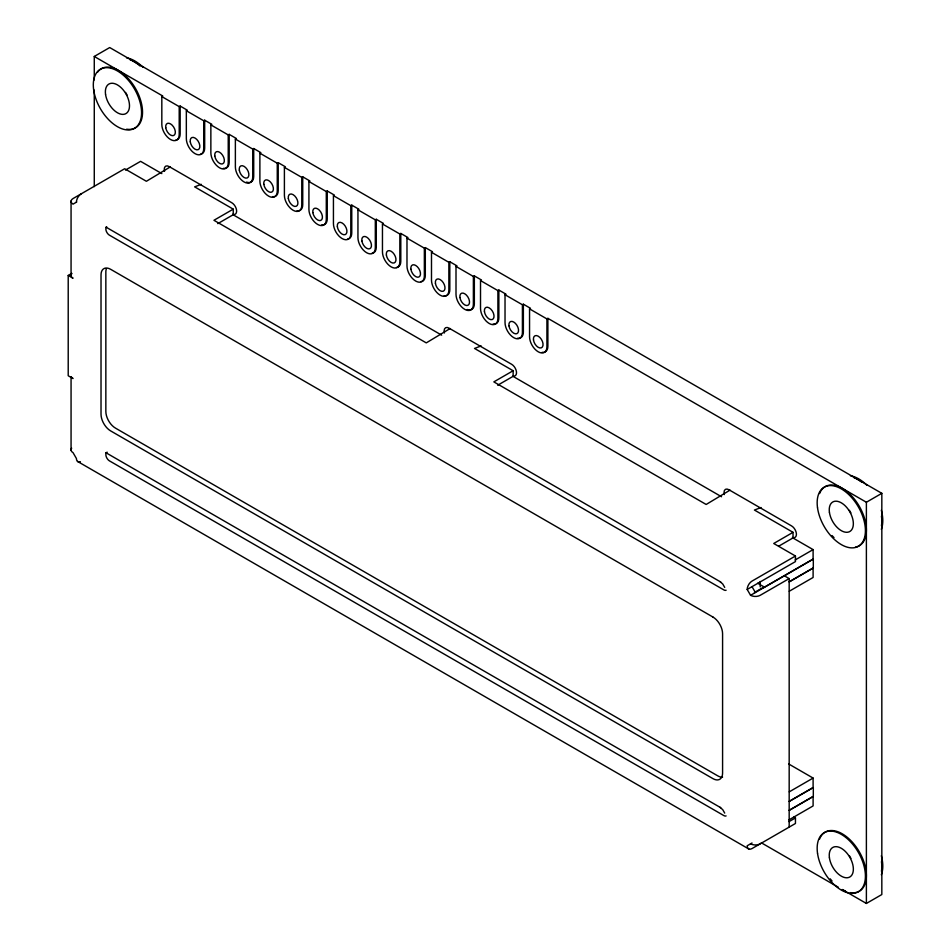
<?xml version="1.0" encoding="UTF-8"?>
<svg xmlns="http://www.w3.org/2000/svg" width="951" height="951" viewBox="0 0 951 951"><rect width="100%" height="100%" fill="white"/><g stroke="black" fill="none" stroke-linecap="round" stroke-linejoin="round"><path stroke-width="1.43" d="M170.241 166.936L146.383 181.284L124.664 168.743L73.037 198.557A6.823 3.935 0 0 0 73.037 204.132L76.651 202.04M450.132 328.535L426.274 342.883L213.939 220.287L233.245 209.149L233.245 214.712L217.791 223.64M730.023 490.134L706.165 504.47L493.842 381.886L513.136 370.735L513.136 376.311L497.682 385.238M94.268 79.932L94.268 56.466L109.71 47.55L881.827 493.331L881.827 894.534L866.385 903.45L842.253 889.518A34.129 19.698 60 0 0 845.403 891.099M161.825 96.586L179.204 106.619L179.204 134.471A12.28 7.097 60 0 1 170.514 139.488A12.28 7.097 60 0 1 161.825 124.45L161.825 96.586L162.787 96.027L94.268 56.466M179.204 106.619L180.167 106.06L187.311 110.185L186.337 110.744L186.337 138.596A12.28 7.097 60 0 0 195.026 153.646A12.28 7.097 60 0 0 203.716 148.629L203.716 120.765L186.337 110.744M203.716 120.765L204.679 120.206L211.823 124.331L210.86 124.89L210.86 152.754A12.28 7.097 60 0 0 219.538 167.804A12.28 7.097 60 0 0 228.228 162.787L228.228 134.923L210.86 124.89M125.484 170.063L140.593 161.337L161.836 173.605M228.228 134.923L229.191 134.364L236.335 138.489L235.373 139.048L235.373 166.912A12.28 7.097 60 0 0 244.062 181.95A12.28 7.097 60 0 0 252.74 176.934L252.74 149.081L235.373 139.048M252.74 149.081L253.715 148.522L260.847 152.647L259.885 153.194L259.885 181.059A12.28 7.097 60 0 0 268.574 196.108A12.28 7.097 60 0 0 277.264 191.092L277.264 163.227L259.885 153.194M71.266 376.774A6.823 3.935 0 0 0 73.037 378.546L68.21 375.752L68.21 275.457L71.824 273.365M277.264 163.227L278.227 162.669L285.371 166.794L284.397 167.352L284.397 195.217A12.28 7.097 60 0 0 293.086 210.254A12.28 7.097 60 0 0 301.776 205.25L301.776 177.385L284.397 167.352M301.776 177.385L302.739 176.827L309.883 180.952L308.92 181.51L308.92 209.363A12.28 7.097 60 0 0 317.598 224.412A12.28 7.097 60 0 0 326.288 219.396L326.288 191.531L308.92 181.51M326.288 191.531L327.251 190.985L334.395 195.098L333.432 195.656L333.432 223.521A12.28 7.097 60 0 0 342.122 238.57A12.28 7.097 60 0 0 350.8 233.554L350.8 205.689L333.432 195.656M350.8 205.689L351.763 205.131L358.907 209.256L357.945 209.814L357.945 237.679A12.28 7.097 60 0 0 366.634 252.716A12.28 7.097 60 0 0 375.312 247.7L375.312 219.847L357.945 209.814M375.312 219.847L376.287 219.289L383.419 223.414L382.457 223.972L382.457 251.825A12.28 7.097 60 0 0 391.146 266.874A12.28 7.097 60 0 0 399.836 261.858L399.836 233.994L382.457 223.972M399.836 233.994L400.799 233.435L407.943 237.56L406.98 238.119L406.98 265.983A12.28 7.097 60 0 0 415.658 281.032A12.28 7.097 60 0 0 424.348 276.016L424.348 248.152L406.98 238.119M424.348 248.152L425.311 247.593L432.455 251.718L431.492 252.277L431.492 280.141A12.28 7.097 60 0 0 440.17 295.179A12.28 7.097 60 0 0 448.86 290.162L448.86 262.31L431.492 252.277M448.86 262.31L449.823 261.751L456.967 265.864L456.005 266.423L456.005 294.287A12.28 7.097 60 0 0 464.694 309.337A12.28 7.097 60 0 0 473.372 304.32L473.372 276.456L456.005 266.423M473.372 276.456L474.347 275.897L481.479 280.022L480.517 280.581L480.517 308.445A12.28 7.097 60 0 0 489.206 323.483A12.28 7.097 60 0 0 497.896 318.478L497.896 290.614L480.517 280.581M497.896 290.614L498.859 290.055L506.003 294.18L505.029 294.739L505.029 322.591A12.28 7.097 60 0 0 513.718 337.641A12.28 7.097 60 0 0 522.408 332.624L522.408 304.76L505.029 294.739M522.408 304.76L523.371 304.201L530.515 308.326L529.552 308.885L529.552 336.749A12.28 7.097 60 0 0 538.23 351.799A12.28 7.097 60 0 0 546.92 346.782L546.92 318.918L529.552 308.885M546.92 318.918L547.883 318.359L866.385 502.247L881.827 493.331M778.857 546.1L793.039 537.909L793.039 532.334L773.734 543.485L795.452 556.014L795.452 561.589L747.189 589.454L750.565 595.302A6.823 3.935 0 0 0 760.218 595.302L789.175 578.588L789.175 827.108M795.452 556.014L752.015 581.097A6.823 3.935 -60 0 0 747.189 589.454M795.179 559.961L813.105 549.607L813.105 559.081L762.738 588.158M754.428 592.521L764.081 586.945L757.662 583.236M750.565 595.302L813.307 559.081L813.307 567.997L789.282 581.857M789.187 581.81L813.105 567.997L813.105 577.471L789.271 591.237M789.271 791.838L813.105 778.073L813.105 787.547L789.187 801.36M789.282 801.408L813.307 787.547L813.307 796.462L789.282 810.323M789.187 810.276L813.105 796.462L813.105 805.937L788.914 819.905M752.015 842.99L747.189 845.772A6.823 3.935 -60 0 0 752.015 848.565L795.452 823.483L795.452 817.919L793.907 817.028M789.057 821.605L795.452 817.919M201.267 184.328L194.646 186.86L233.245 209.149M481.158 345.914L474.537 348.446L513.136 370.735M761.05 507.513L754.428 510.045L793.039 532.334M232.638 214.284L233.447 214.498A6.823 3.935 60 0 0 236.549 210.088A6.823 3.935 60 0 0 231.794 202.741L169.064 166.52A6.823 3.935 60 0 0 164.535 171.382M513.136 376.037L513.338 376.097A6.823 3.935 60 0 0 516.441 371.686A6.823 3.935 60 0 0 511.697 364.328L448.955 328.107A6.823 3.935 60 0 0 444.426 332.969M792.421 537.47L793.241 537.684A6.823 3.935 60 0 0 796.344 533.273A6.823 3.935 60 0 0 791.589 525.927L728.846 489.706A6.823 3.935 60 0 0 724.317 494.568M233.15 214.771L441.644 335.144M513.041 376.37L721.536 496.743M792.932 537.969L813.105 549.607M784.349 575.795L789.175 578.588M106.06 227.17L720.68 582M68.21 275.457L73.037 278.239A6.823 3.935 0 0 1 71.67 273.793M788.676 763.962L813.105 778.073M105.787 452.64L720.68 807.672M761.252 842.752L838.402 887.295M77.542 461.437L748.913 849.053M720.085 581.655L722.76 584.021L724.71 587.409M720.085 807.328L722.76 809.705L724.71 813.093M752.015 586.66L755.391 592.521M866.385 502.247L866.385 903.45M760.218 581.501L760.218 586.91M547.883 318.359L547.883 346.223A12.28 7.097 60 0 1 542.165 352.345M523.371 304.201L523.371 332.065A12.28 7.097 60 0 1 517.653 338.199M498.859 290.055L498.859 317.919A12.28 7.097 60 0 1 493.141 324.041M474.347 275.897L474.347 303.761A12.28 7.097 60 0 1 467.167 309.491M449.823 261.751L449.823 289.603A12.28 7.097 60 0 1 444.117 295.737M425.311 247.593L425.311 275.457A12.28 7.097 60 0 1 420.972 281.639M400.799 233.435L400.799 261.299A12.28 7.097 60 0 1 396.46 267.481M376.287 219.289L376.287 247.153A12.28 7.097 60 0 1 371.936 253.323M351.763 205.131L351.763 232.995A12.28 7.097 60 0 1 347.424 239.176M327.251 190.985L327.251 218.837A12.28 7.097 60 0 1 324.148 224.733M302.739 176.827L302.739 204.691A12.28 7.097 60 0 1 297.021 210.813M278.227 162.669L278.227 190.533A12.28 7.097 60 0 1 272.509 196.655M253.715 148.522L253.715 176.375A12.28 7.097 60 0 1 246.535 182.116M229.191 134.364L229.191 162.229A12.28 7.097 60 0 1 223.473 168.351M204.679 120.206L204.679 148.071A12.28 7.097 60 0 1 200.34 154.252M180.167 106.06L180.167 133.925A12.28 7.097 60 0 1 175.816 140.094M94.268 90.262L94.268 186.634M71.063 201.006L71.063 275.802M71.063 376.893L71.063 450.215M129.645 59.485A34.117 19.698 60 0 1 140.082 66.035M881.458 861.618A34.129 19.698 60 0 1 881.458 871.294M853.511 477.402A34.129 19.698 60 0 1 861.891 482.24M881.458 516.143A34.129 19.698 60 0 1 881.458 525.82M819.584 839.044A34.129 19.698 60 0 1 859.312 851.811A34.129 19.698 60 0 1 850.503 892.609M832.054 881.018A34.129 19.698 60 0 1 830.187 878.819M819.584 493.557A34.129 19.698 60 0 1 857.22 502.96A34.129 19.698 60 0 1 855.52 547.11M834.003 537.588A34.129 19.698 60 0 1 832.054 535.544M97.501 72.264A34.129 19.698 60 0 1 136.885 91.023A34.129 19.698 60 0 1 126.649 129.205M322.912 225.018A12.28 7.097 60 0 1 321.533 224.971M127.054 94.981A17.059 9.855 60 0 1 125.556 92.402M850.907 512.898A17.059 9.855 60 0 1 849.421 510.318M850.907 858.384A17.059 9.855 60 0 1 849.421 855.805M850.408 475.762A34.129 19.698 60 0 1 866.92 485.283M881.339 510.259A34.129 19.698 60 0 1 881.339 529.327M881.339 855.745A34.129 19.698 60 0 1 881.339 874.801M126.554 57.845A34.129 19.698 60 0 1 143.054 67.366M71.67 448.206A6.823 3.935 0 0 0 73.037 452.652L76.413 458.501A6.823 3.935 -60 0 0 80.395 461.687M106.429 268.634A13.647 7.881 60 0 0 105.846 272.117L105.846 411.426A13.647 7.881 60 0 0 115.499 428.14L717.755 775.85A13.647 7.881 60 0 0 722.582 777.133M76.413 202.183A6.823 3.935 -60 0 1 81.239 193.826M760.218 843.822A6.823 3.935 0 0 1 750.565 843.822M106.69 226.73A5.124 2.96 60 0 0 106.191 230.891A5.124 2.96 60 0 0 109.472 235.194L723.782 589.87A5.124 2.96 60 0 0 726.112 590.238M726.112 815.91A5.124 2.96 60 0 1 723.782 815.542L109.472 460.878A5.124 2.96 60 0 1 106.072 456.159A5.124 2.96 60 0 1 107.142 452.153M712.929 617.033L110.673 269.323A13.647 7.881 60 0 0 101.02 274.898L101.02 414.208A13.647 7.881 60 0 0 110.673 430.922L712.929 778.631A13.647 7.881 60 0 0 722.582 773.056L722.582 633.746A13.647 7.881 60 0 0 712.929 617.033M105.549 94.375A17.059 9.855 60 0 0 125.187 113.965A17.059 9.855 60 0 0 121.562 88.11A17.059 9.855 60 0 0 105.549 94.375M829.415 512.292A17.059 9.855 60 0 0 849.041 531.882A17.059 9.855 60 0 0 845.415 506.027A17.059 9.855 60 0 0 829.415 512.292M829.415 857.778A17.059 9.855 60 0 0 849.041 877.369A17.059 9.855 60 0 0 845.415 851.502A17.059 9.855 60 0 0 829.415 857.778M165.759 127.684A6.823 3.935 60 0 0 173.617 135.517A6.823 3.935 60 0 0 172.167 125.175A6.823 3.935 60 0 0 165.759 127.684M190.271 141.842A6.823 3.935 60 0 0 198.129 149.676A6.823 3.935 60 0 0 196.679 139.333A6.823 3.935 60 0 0 190.271 141.842M214.795 155.988A6.823 3.935 60 0 0 222.641 163.834A6.823 3.935 60 0 0 221.191 153.491A6.823 3.935 60 0 0 214.795 155.988M239.307 170.146A6.823 3.935 60 0 0 247.165 177.98A6.823 3.935 60 0 0 245.703 167.638A6.823 3.935 60 0 0 239.307 170.146M263.819 184.304A6.823 3.935 60 0 0 271.677 192.138A6.823 3.935 60 0 0 270.227 181.796A6.823 3.935 60 0 0 263.819 184.304M288.331 198.45A6.823 3.935 60 0 0 296.189 206.284A6.823 3.935 60 0 0 294.739 195.942A6.823 3.935 60 0 0 288.331 198.45M312.855 212.608A6.823 3.935 60 0 0 320.701 220.442A6.823 3.935 60 0 0 319.251 210.1A6.823 3.935 60 0 0 312.855 212.608M337.367 226.766A6.823 3.935 60 0 0 345.213 234.6A6.823 3.935 60 0 0 343.763 224.258A6.823 3.935 60 0 0 337.367 226.766M361.879 240.912A6.823 3.935 60 0 0 369.737 248.746A6.823 3.935 60 0 0 368.287 238.404A6.823 3.935 60 0 0 361.879 240.912M386.391 255.07A6.823 3.935 60 0 0 394.249 262.904A6.823 3.935 60 0 0 392.799 252.562A6.823 3.935 60 0 0 386.391 255.07M410.903 269.216A6.823 3.935 60 0 0 418.761 277.062A6.823 3.935 60 0 0 417.311 266.708A6.823 3.935 60 0 0 410.903 269.216M435.427 283.374A6.823 3.935 60 0 0 443.273 291.208A6.823 3.935 60 0 0 441.823 280.866A6.823 3.935 60 0 0 435.427 283.374M459.939 297.532A6.823 3.935 60 0 0 467.797 305.366A6.823 3.935 60 0 0 466.347 295.024A6.823 3.935 60 0 0 459.939 297.532M484.451 311.678A6.823 3.935 60 0 0 492.309 319.512A6.823 3.935 60 0 0 490.859 309.17A6.823 3.935 60 0 0 484.451 311.678M508.963 325.836A6.823 3.935 60 0 0 516.821 333.67A6.823 3.935 60 0 0 515.371 323.328A6.823 3.935 60 0 0 508.963 325.836M533.487 339.983A6.823 3.935 60 0 0 541.333 347.828A6.823 3.935 60 0 0 539.883 337.486A6.823 3.935 60 0 0 533.487 339.983M93.673 89.929A34.129 19.698 60 0 0 132.938 129.11A34.129 19.698 60 0 0 125.687 77.4A34.129 19.698 60 0 0 93.673 89.929M817.527 853.332A34.129 19.698 60 0 0 856.803 892.513A34.129 19.698 60 0 0 849.54 840.803A34.129 19.698 60 0 0 817.527 853.332M817.527 507.846A34.129 19.698 60 0 0 856.803 547.027A34.129 19.698 60 0 0 849.54 495.316A34.129 19.698 60 0 0 817.527 507.846"/></g></svg>
